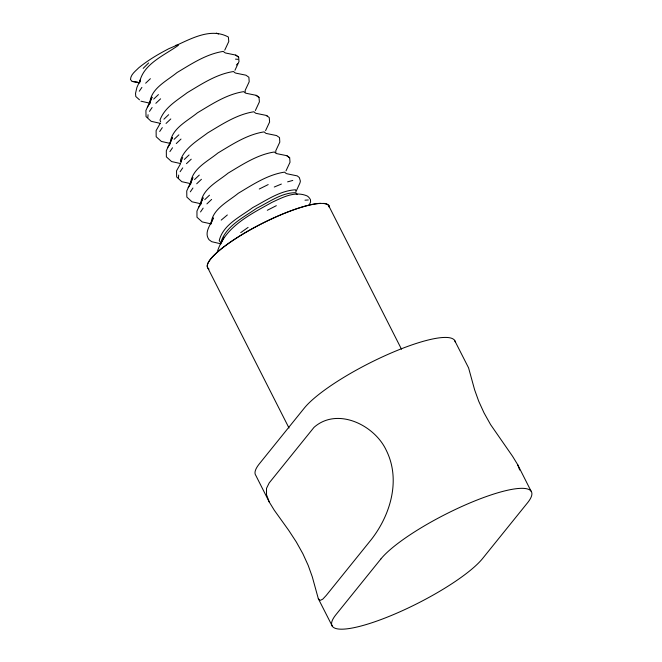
<?xml version="1.0" encoding="UTF-8"?>
<svg xmlns="http://www.w3.org/2000/svg" width="662" height="662" viewBox="0 0 662 662"><rect width="100%" height="100%" fill="white"/><g stroke="black" fill="none" stroke-linecap="round" stroke-linejoin="round"><path stroke-width="0.99" d="M147.849 117.53L148.048 114.716M178.475 177.888L178.674 175.074M139.806 82.254L140.369 79.804L136.918 87.392L135.528 93.359L135.784 96.503L139.508 99.846M221.224 241.316C226.776 225.461 243.732 217.351 256.699 208.232C269.111 202.183 281.772 192.452 296.038 192.708M217.153 252.346C224.633 226.884 250.517 214.356 271.958 202.365C282.848 197.326 294.78 190.788 306.953 195.861C308.55 196.688 309.576 198.145 310.453 199.667L310.586 201.976L308.906 205.568M180.834 162.165L182.704 157.506M224.815 52.695L223.309 51.396C206.345 53.961 191.517 63.916 177.044 72.547C167.023 80.814 151.052 88.311 149.844 102.734L152.078 97.149L145.905 110.48L146.037 116.595L151.159 121.311L160.187 123.322M235.647 73.093L245.941 75.195L248.887 77.247L249.193 81.757L245.163 90.404L245.23 92.928L243.732 91.637C226.76 94.203 211.931 104.149 197.458 112.788C187.445 121.055 171.466 128.552 170.258 142.975L172.492 137.39L166.319 150.721L166.377 156.877L171.574 161.553L180.602 163.564M265.644 133.17L264.146 131.879C247.174 134.444 232.345 144.39 217.872 153.03C207.86 161.296 191.889 168.793 190.673 183.217L192.915 177.631L186.734 190.962L186.841 197.086L191.997 201.794L201.016 203.805M266.273 133.459L276.567 135.561L279.513 137.605L279.811 142.115L275.781 150.77L275.855 153.294L274.349 151.995C257.386 154.569 242.557 164.515 228.084 173.146C218.063 181.421 202.092 188.918 200.876 203.342L203.118 197.748L196.945 211.079L196.978 217.244L202.2 221.919L211.228 223.922M224.741 50.163L228.779 41.516L228.382 37.047C208.836 26.397 187.156 41.259 169.058 48.583C158.408 54.085 148.015 60.201 138.73 67.822C135.453 71.19 130.728 74.384 130.472 79.523L132.16 81.418L139.707 83.007M234.952 70.288L238.982 61.632L238.643 57.147L235.738 55.078L225.436 52.977M255.367 110.529L259.396 101.874L259.016 97.405L256.153 95.32L245.85 93.218M265.578 130.646L269.608 121.998L269.227 117.522L266.356 115.436L256.062 113.334M285.992 170.887L290.022 162.24L289.666 157.746L286.77 155.678L276.476 153.576M221.398 242.772L224.062 237.203M139.277 91.232L141.9 87.409M147.336 107.12L149.96 103.297M149.488 111.357L152.111 107.525M160.171 123.413L156.108 130.604L156.182 136.744L161.371 141.436L169.464 143.257M159.691 131.473L162.314 127.642M167.751 147.361L170.382 143.53M169.902 151.598L172.525 147.767M180.585 163.655L176.531 170.837L176.655 176.961L181.785 181.678L190.813 183.68M180.105 171.715L182.737 167.883M188.165 187.603L190.797 183.771M190.317 191.831L192.94 188.008M198.377 207.719L201 203.896M200.528 211.956L203.151 208.125M236.408 64.967L237.675 63.684M143.174 68.368L148.652 62.94M145.64 83.197L150.39 78.695M153.7 99.085L158.45 94.583M155.851 103.313L160.601 98.812M163.911 119.201L168.661 114.7M166.054 123.43L170.804 118.937M174.114 139.318L178.872 134.825M176.266 143.555L181.016 139.053M184.326 159.443L189.075 154.941M186.469 163.671L191.227 159.178M194.537 179.559L199.287 175.066M196.68 183.796L201.43 179.294M204.74 199.684L209.49 195.182M206.892 203.913L211.641 199.419M221.207 220.107L227.347 214.96M240.728 232.635L248.093 227.397M267.307 210.284L276.327 205.683M259.264 189.018L268.184 184.582M274.258 187.023L281.375 184.061M287.614 181.851L292.786 180.436M304.992 200.181L308.302 199.974M132.16 81.418L137.613 82.071M175.778 45.273L178.417 45.297C164.474 55.294 143.29 63.875 139.616 82.254M235.507 59.125L237.881 59.307M220.976 243.864L211.675 241.68L208.977 239.677C203.689 232.321 210.83 224.732 213.33 217.864L211.087 223.458C212.303 209.035 228.274 201.538 238.295 193.271C252.76 184.632 267.589 174.685 284.561 172.12L286.058 173.411M149.976 103.198L140.956 101.195M286.687 173.701L297.255 175.893L299.332 177.573L300.382 181.115L299.977 182.902L295.972 191.632L295.533 189.779C279.902 190.681 266.24 200.445 252.752 207.578C240.563 216.722 222.937 224.65 219.221 240.711L221.149 243.062M216.342 33.1L218.592 33.985M296.104 193.776L297.594 194.388M238.643 57.147L235.738 55.078M289.666 157.746L286.77 155.678M266.356 115.436L267.531 116.289M256.153 95.32L259.016 97.405M235.027 72.812L233.52 71.521C216.557 74.086 201.728 84.033 187.255 92.672C177.135 100.359 164.54 107.459 160.014 120.037L160.684 121.949M255.441 113.053L253.935 111.762C236.971 114.327 222.142 124.274 207.669 132.913C197.549 140.601 184.955 147.7 180.428 160.278L181.107 162.19M318.323 598.713L320.127 600.426L322.75 599.176L326.25 595.419L371.084 539.82C390.506 515.102 401.015 479.851 386.277 450.317C374.568 425.045 337.33 406.733 314.02 427.346L269.186 482.937L266.513 488.333L266.521 494.754L269.293 502.077L274.283 510.228L288.731 530.378L296.319 541.988L302.873 553.73L308.211 565.439L312.29 576.817L318.323 598.713L332.374 626.318M531.089 491.187L517.61 464.534L512.628 456.375L490.592 424.615L484.03 412.881L478.692 401.172L474.613 389.786L468.588 367.898L454.537 340.285M328.716 205.741L401.486 349.18M289.004 428.008L207.835 268.019A68.169 14.754 -26.9 0 1 247.778 231.203A68.169 14.754 -26.9 0 1 320.582 203.317M269.293 502.077L255.813 475.415A86.664 18.759 -26.9 0 1 259.438 463.723L304.272 408.131A86.664 18.759 -26.9 0 1 388.892 353.971A86.664 18.759 -26.9 0 1 455.257 341.956M517.61 464.534L519.695 470.02M209.002 269.095A68.012 14.721 -26.9 0 1 260.439 224.352A68.012 14.721 -26.9 0 1 329.287 207.438M323.586 203.366A68.169 14.754 -26.9 0 1 329.419 206.519M380.832 559.034L335.998 614.626A86.664 18.759 -26.9 0 0 383.447 618.631A86.664 18.759 -26.9 0 0 482.631 558.48L527.473 502.88A86.664 18.759 -26.9 0 0 480.016 498.883A86.664 18.759 -26.9 0 0 380.832 559.034"/></g></svg>
